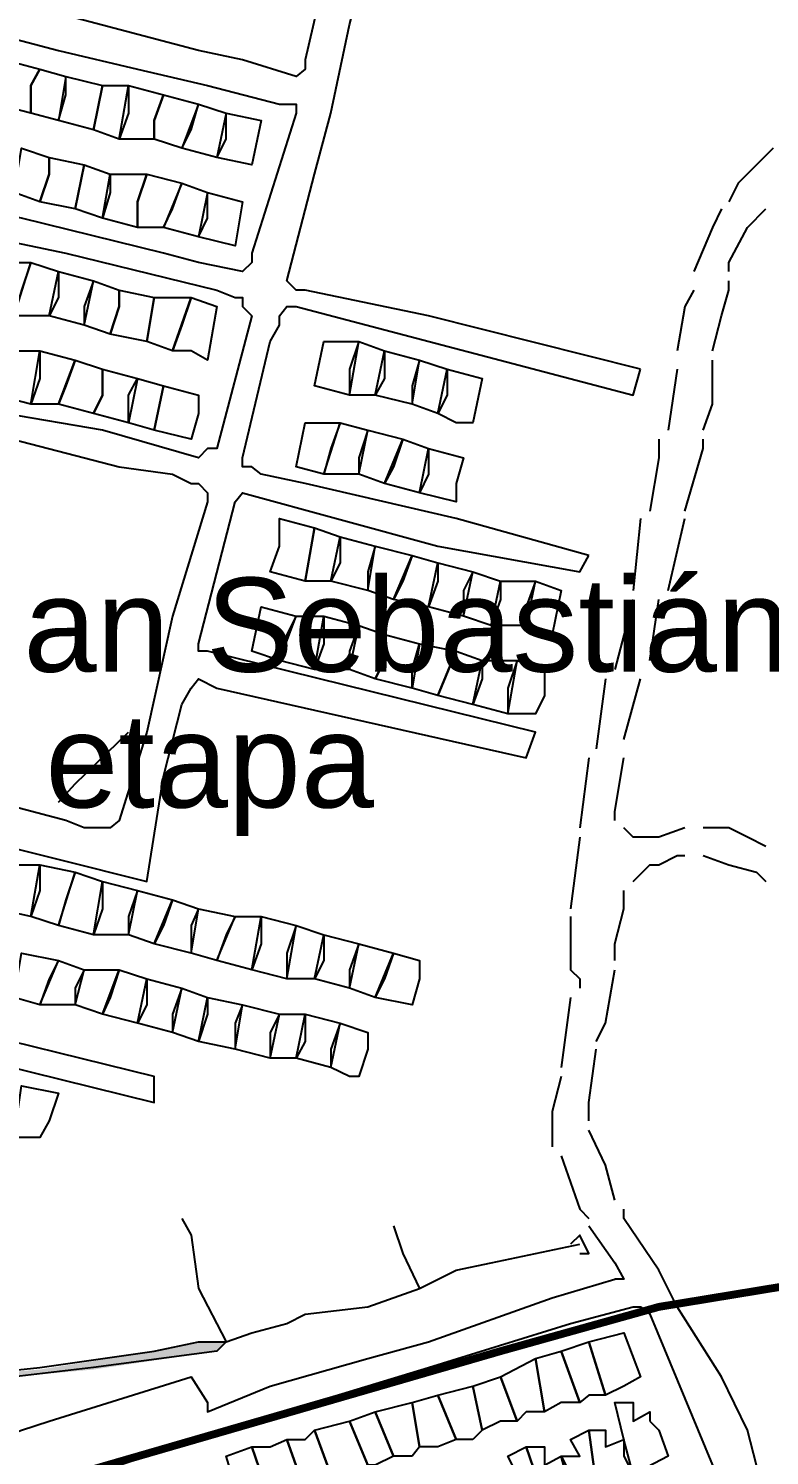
# Model space of a CAD drawing. Header units: millimetres. Extents: x -3588 to 75209, y -3737 to 38254.
# Drawn here: x 4236.2 to 4349.8, y 21318.2 to 21536.8 of the extents above; entities that cross this region are included whole.
import ezdxf

# ---------------------------------------------------------------- set-up
doc = ezdxf.new("R2010")
doc.units = ezdxf.units.MM
for name, color, linetype in [('H', 250, 'Continuous'), ('P', 253, 'Continuous'), ('T', 7, 'Continuous')]:
    doc.layers.add(name, color=color, linetype=linetype)

msp = doc.modelspace()

# ---------------------------------------------------------------- hatches: boundary and pattern name
at = {"layer": 'H', "linetype": 'Continuous'}
msp.add_hatch(color=256, dxfattribs=at).paths.add_polyline_path([(4145.959, 21324.559), (4149.912, 21324.559), (4175.598, 21319.198), (4178.43, 21319.198), (4195.923, 21324.559), (4215.127, 21330.208), (4216.535, 21330.208), (4221.897, 21330.208), (4224.441, 21330.208), (4237.98, 21331.329), (4255.776, 21334.145), (4262.546, 21335.569), (4266.499, 21335.569), (4265.091, 21334.145), (4246.174, 21331.329), (4234.027, 21330.208), (4223.305, 21328.784), (4216.535, 21330.208), (4215.127, 21330.208), (4197.331, 21324.559), (4177.006, 21317.773), (4166.284, 21311.004), (4162.059, 21304.234), (4160.922, 21304.234), (4163.467, 21308.459), (4164.875, 21311.004), (4177.006, 21317.773), (4175.598, 21317.773), (4149.912, 21323.423), (4145.959, 21323.423), (4145.959, 21324.559), (4145.959, 21324.559)])

# ---------------------------------------------------------------- linework, layer by layer
at = {"layer": 'P'}
for points in [[(4269.043, 21532.031), (4262.258, 21533.455), (4241.933, 21538.817), (4225.849, 21543.042), (4224.441, 21543.042), (4223.033, 21543.042), (4223.033, 21544.178), (4227.258, 21557.717), (4228.394, 21567.319), (4229.802, 21568.728), (4231.211, 21568.728), (4241.933, 21565.911), (4256.897, 21561.958), (4271.86, 21559.141), (4282.583, 21556.597), (4284.007, 21556.597), (4284.007, 21555.188), (4278.63, 21532.031), (4278.63, 21530.623), (4277.221, 21529.502), (4269.043, 21532.031)], [(4330.018, 21484.612), (4297.546, 21492.806), (4278.63, 21496.743), (4277.221, 21496.743), (4275.813, 21498.167), (4280.054, 21514.539), (4282.583, 21523.853), (4285.415, 21537.392), (4289.368, 21552.356), (4289.368, 21553.78), (4290.777, 21553.78), (4292.185, 21553.78), (4319.279, 21546.995), (4370.667, 21534.864), (4372.075, 21538.817)], [(4262.258, 21500.984), (4256.897, 21502.392), (4235.164, 21507.753), (4216.247, 21511.706), (4216.247, 21513.131), (4214.839, 21514.539), (4219.08, 21529.502), (4221.608, 21536.272), (4221.608, 21537.392), (4223.033, 21537.392), (4225.849, 21537.392), (4240.813, 21533.455), (4252.944, 21530.623), (4263.682, 21528.078), (4274.677, 21525.261), (4275.813, 21525.261), (4277.221, 21525.261), (4277.221, 21523.853), (4270.452, 21502.392), (4270.452, 21500.984), (4269.043, 21499.576), (4262.258, 21500.984)], [(4236.572, 21528.078), (4236.572, 21523.853), (4231.211, 21525.261), (4232.619, 21532.031), (4237.98, 21530.623), (4236.572, 21528.078)], [(4236.572, 21528.078), (4237.98, 21530.623), (4241.933, 21529.502), (4240.813, 21522.717), (4236.572, 21523.853), (4236.572, 21528.078)], [(4241.933, 21526.67), (4241.933, 21529.502), (4247.583, 21528.078), (4246.174, 21521.309), (4240.813, 21522.717), (4241.933, 21526.67)], [(4251.535, 21523.853), (4250.127, 21519.9), (4246.174, 21521.309), (4247.583, 21528.078), (4251.535, 21528.078), (4251.535, 21523.853)], [(4255.488, 21522.717), (4255.488, 21519.9), (4250.127, 21519.9), (4251.535, 21528.078), (4256.897, 21526.67), (4255.488, 21522.717)], [(4255.488, 21522.717), (4256.897, 21526.67), (4262.258, 21525.261), (4259.729, 21518.492), (4255.488, 21519.9), (4255.488, 21522.717)], [(4261.138, 21521.309), (4262.258, 21525.261), (4266.499, 21523.853), (4265.091, 21517.068), (4259.729, 21518.492), (4261.138, 21521.309)], [(4266.499, 21519.9), (4266.499, 21523.853), (4271.86, 21522.717), (4270.452, 21515.947), (4265.091, 21517.068), (4266.499, 21519.9)], [(4239.405, 21514.539), (4237.98, 21510.298), (4234.027, 21511.706), (4235.164, 21518.492), (4239.405, 21517.068), (4239.405, 21514.539)], [(4350.342, 21518.492), (4344.981, 21513.131), (4343.557, 21510.298)], [(4239.405, 21514.539), (4239.405, 21517.068), (4244.766, 21515.947), (4243.358, 21509.178), (4237.98, 21510.298), (4239.405, 21514.539)], [(4248.719, 21511.706), (4247.583, 21507.753), (4243.358, 21509.178), (4244.766, 21515.947), (4248.719, 21514.539), (4248.719, 21511.706)], [(4252.944, 21510.298), (4252.944, 21506.345), (4247.583, 21507.753), (4248.719, 21514.539), (4254.352, 21514.539), (4252.944, 21510.298)], [(4252.944, 21510.298), (4254.352, 21514.539), (4259.729, 21513.131), (4256.897, 21506.345), (4252.944, 21506.345), (4252.944, 21510.298)], [(4258.305, 21509.178), (4259.729, 21513.131), (4263.682, 21511.706), (4262.258, 21504.937), (4256.897, 21506.345), (4258.305, 21509.178)], [(4263.682, 21507.753), (4263.682, 21511.706), (4269.043, 21510.298), (4267.907, 21503.528), (4262.258, 21504.937), (4263.682, 21507.753)], [(4342.437, 21509.178), (4341.028, 21506.345), (4338.196, 21499.576)], [(4343.557, 21499.576), (4343.557, 21500.984), (4346.389, 21506.345), (4349.206, 21509.178)], [(4247.583, 21475.298), (4232.619, 21477.842), (4210.886, 21483.204), (4209.478, 21483.204), (4209.478, 21484.612), (4209.478, 21486.02), (4212.294, 21496.743), (4213.703, 21504.937), (4214.839, 21506.345), (4214.839, 21507.753), (4216.247, 21507.753), (4241.933, 21502.392), (4265.091, 21496.743), (4267.907, 21495.623), (4269.043, 21495.623), (4269.043, 21494.214), (4270.452, 21492.806), (4265.091, 21472.481), (4263.682, 21472.481), (4262.258, 21471.057), (4247.583, 21475.298)], [(4235.164, 21496.743), (4234.027, 21492.806), (4229.802, 21494.214), (4231.211, 21500.984), (4236.572, 21500.984), (4235.164, 21496.743)], [(4240.813, 21495.623), (4239.405, 21492.806), (4234.027, 21492.806), (4236.572, 21500.984), (4240.813, 21499.576), (4240.813, 21495.623)], [(4244.766, 21494.214), (4244.766, 21491.382), (4239.405, 21492.806), (4240.813, 21499.576), (4246.174, 21498.167), (4244.766, 21494.214)], [(4250.127, 21494.214), (4248.719, 21489.973), (4244.766, 21491.382), (4246.174, 21498.167), (4250.127, 21496.743), (4250.127, 21494.214)], [(4341.028, 21487.429), (4342.437, 21492.806), (4343.557, 21496.743), (4343.557, 21498.167)], [(4250.127, 21494.214), (4250.127, 21496.743), (4255.488, 21495.623), (4254.352, 21488.853), (4248.719, 21489.973), (4250.127, 21494.214)], [(4259.729, 21491.382), (4258.305, 21487.429), (4254.352, 21488.853), (4255.488, 21495.623), (4261.138, 21495.623), (4259.729, 21491.382)], [(4261.138, 21487.429), (4258.305, 21487.429), (4261.138, 21495.623), (4265.091, 21494.214), (4263.682, 21486.02), (4261.138, 21487.429)], [(4338.196, 21496.743), (4336.787, 21494.214), (4335.651, 21487.429)], [(4322.112, 21456.093), (4301.787, 21461.743), (4278.63, 21467.104), (4271.86, 21468.528), (4270.452, 21469.649), (4269.043, 21469.649), (4269.043, 21471.057), (4273.268, 21488.853), (4274.677, 21491.382), (4274.677, 21492.806), (4275.813, 21494.214), (4277.221, 21494.214), (4328.881, 21480.659), (4330.018, 21484.612)], [(4285.415, 21484.612), (4285.415, 21480.659), (4280.054, 21482.067), (4281.462, 21488.853), (4286.824, 21488.853), (4285.415, 21484.612)], [(4290.777, 21483.204), (4289.368, 21480.659), (4285.415, 21480.659), (4286.824, 21488.853), (4290.777, 21487.429), (4290.777, 21483.204)], [(4237.98, 21483.204), (4236.572, 21479.251), (4231.211, 21480.659), (4232.619, 21487.429), (4237.98, 21487.429), (4237.98, 21483.204)], [(4241.933, 21482.067), (4240.813, 21479.251), (4236.572, 21479.251), (4237.98, 21487.429), (4243.358, 21486.02), (4241.933, 21482.067)], [(4295.002, 21482.067), (4295.002, 21479.251), (4289.368, 21480.659), (4290.777, 21487.429), (4296.138, 21486.02), (4295.002, 21482.067)], [(4247.583, 21480.659), (4246.174, 21477.842), (4240.813, 21479.251), (4243.358, 21486.02), (4247.583, 21484.612), (4247.583, 21480.659)], [(4247.583, 21480.659), (4247.583, 21484.612), (4252.944, 21483.204), (4251.535, 21476.418), (4246.174, 21477.842), (4247.583, 21480.659)], [(4300.379, 21480.659), (4298.954, 21477.842), (4295.002, 21479.251), (4296.138, 21486.02), (4300.379, 21484.612), (4300.379, 21480.659)], [(4301.787, 21476.418), (4298.954, 21477.842), (4300.379, 21484.612), (4305.74, 21483.204), (4304.332, 21476.418), (4301.787, 21476.418)], [(4335.651, 21484.612), (4334.243, 21475.298)], [(4339.604, 21475.298), (4341.028, 21479.251), (4341.028, 21486.02)], [(4251.535, 21480.659), (4252.944, 21483.204), (4256.897, 21482.067), (4255.488, 21475.298), (4251.535, 21476.418), (4251.535, 21480.659)], [(4262.258, 21477.842), (4261.138, 21473.89), (4255.488, 21475.298), (4256.897, 21482.067), (4262.258, 21480.659), (4262.258, 21477.842)], [(4282.583, 21472.481), (4281.462, 21468.528), (4277.221, 21469.649), (4278.63, 21476.418), (4284.007, 21476.418), (4282.583, 21472.481)], [(4286.824, 21471.057), (4286.824, 21468.528), (4281.462, 21468.528), (4284.007, 21476.418), (4288.232, 21475.298), (4286.824, 21471.057)], [(4228.394, 21475.298), (4250.127, 21469.649), (4258.305, 21468.528), (4261.138, 21467.104), (4262.258, 21467.104), (4263.682, 21465.696), (4263.682, 21464.287), (4258.305, 21446.779), (4254.352, 21428.999), (4250.127, 21415.444), (4248.719, 21414.324), (4244.766, 21414.324)], [(4292.185, 21469.649), (4290.777, 21467.104), (4286.824, 21468.528), (4288.232, 21475.298), (4293.593, 21473.89), (4292.185, 21469.649)], [(4297.546, 21468.528), (4296.138, 21465.696), (4290.777, 21467.104), (4293.593, 21473.89), (4297.546, 21472.481), (4297.546, 21468.528)], [(4332.834, 21473.89), (4332.834, 21471.057), (4331.426, 21462.879)], [(4336.787, 21462.879), (4339.604, 21472.481), (4339.604, 21473.89)], [(4301.787, 21467.104), (4301.787, 21464.287), (4296.138, 21465.696), (4297.546, 21472.481), (4302.907, 21471.057), (4301.787, 21467.104)], [(4227.258, 21412.915), (4254.352, 21406.13), (4256.897, 21422.23), (4259.729, 21433.24), (4261.138, 21435.769), (4262.258, 21437.193), (4265.091, 21435.769), (4312.51, 21425.046), (4313.918, 21428.999), (4263.682, 21441.418), (4262.258, 21441.418), (4262.258, 21442.554), (4267.907, 21464.287), (4269.043, 21465.696), (4298.954, 21457.518), (4320.703, 21453.565), (4322.112, 21456.093)], [(4274.677, 21457.518), (4274.677, 21461.743), (4280.054, 21460.334), (4278.63, 21452.157), (4273.268, 21453.565), (4274.677, 21457.518)], [(4330.018, 21461.743), (4328.881, 21450.732)], [(4334.243, 21450.732), (4336.787, 21461.743)], [(4284.007, 21454.973), (4282.583, 21452.157), (4278.63, 21452.157), (4280.054, 21460.334), (4284.007, 21458.926), (4284.007, 21454.973)], [(4288.232, 21453.565), (4288.232, 21450.732), (4282.583, 21452.157), (4284.007, 21458.926), (4289.368, 21457.518), (4288.232, 21453.565)], [(4293.593, 21452.157), (4292.185, 21449.324), (4288.232, 21450.732), (4289.368, 21457.518), (4295.002, 21456.093), (4293.593, 21452.157)], [(4298.954, 21452.157), (4297.546, 21448.204), (4292.185, 21449.324), (4295.002, 21456.093), (4298.954, 21454.973), (4298.954, 21452.157)], [(4302.907, 21450.732), (4302.907, 21446.779), (4297.546, 21448.204), (4298.954, 21454.973), (4304.332, 21453.565), (4302.907, 21450.732)], [(4308.557, 21449.324), (4307.148, 21445.371), (4302.907, 21446.779), (4304.332, 21453.565), (4308.557, 21452.157), (4308.557, 21449.324)], [(4312.51, 21448.204), (4312.51, 21445.371), (4307.148, 21445.371), (4308.557, 21452.157), (4313.918, 21452.157), (4312.51, 21448.204)], [(4315.326, 21443.963), (4312.51, 21445.371), (4313.918, 21452.157), (4317.871, 21450.732), (4316.463, 21443.963), (4315.326, 21443.963)], [(4275.813, 21443.963), (4274.677, 21440.01), (4270.452, 21441.418), (4271.86, 21448.204), (4277.221, 21446.779), (4275.813, 21443.963)], [(4328.881, 21449.324), (4326.065, 21438.601)], [(4331.426, 21440.01), (4332.834, 21449.324)], [(4281.462, 21442.554), (4280.054, 21438.601), (4274.677, 21440.01), (4277.221, 21446.779), (4281.462, 21446.779), (4281.462, 21442.554)], [(4285.415, 21441.418), (4285.415, 21438.601), (4280.054, 21438.601), (4281.462, 21446.779), (4286.824, 21445.371), (4285.415, 21441.418)], [(4290.777, 21440.01), (4289.368, 21437.193), (4285.415, 21438.601), (4286.824, 21445.371), (4290.777, 21443.963), (4290.777, 21440.01)], [(4290.777, 21440.01), (4290.777, 21443.963), (4296.138, 21442.554), (4295.002, 21435.769), (4289.368, 21437.193), (4290.777, 21440.01)], [(4295.002, 21438.601), (4296.138, 21442.554), (4301.787, 21441.418), (4298.954, 21434.648), (4295.002, 21435.769), (4295.002, 21438.601)], [(4305.74, 21437.193), (4304.332, 21433.24), (4298.954, 21434.648), (4301.787, 21441.418), (4305.74, 21440.01), (4305.74, 21437.193)], [(4309.693, 21435.769), (4309.693, 21431.832), (4304.332, 21433.24), (4305.74, 21440.01), (4311.101, 21440.01), (4309.693, 21435.769)], [(4315.326, 21434.648), (4313.918, 21431.832), (4309.693, 21431.832), (4311.101, 21440.01), (4315.326, 21438.601), (4315.326, 21434.648)], [(4324.656, 21437.193), (4323.232, 21426.455)], [(4327.473, 21427.879), (4330.018, 21437.193)], [(4240.813, 21418.277), (4243.358, 21421.093), (4251.535, 21428.999)], [(4322.112, 21425.046), (4320.703, 21414.324)], [(4326.065, 21415.444), (4326.065, 21416.868), (4327.473, 21425.046)], [(4244.766, 21414.324), (4241.933, 21415.444), (4225.849, 21419.685)], [(4320.703, 21412.915), (4319.279, 21401.905)], [(4336.787, 21414.324), (4332.834, 21412.915), (4330.018, 21412.915), (4328.881, 21412.915), (4327.473, 21414.324)], [(4349.206, 21411.507), (4346.389, 21412.915), (4343.557, 21414.324), (4339.604, 21414.324)], [(4328.881, 21406.13), (4331.426, 21408.674), (4332.834, 21408.674), (4335.651, 21410.083), (4336.787, 21410.083)], [(4339.604, 21410.083), (4343.557, 21408.674), (4347.798, 21407.554), (4349.206, 21406.13)], [(4237.98, 21404.722), (4236.572, 21400.769), (4231.211, 21401.905), (4232.619, 21408.674), (4237.98, 21408.674), (4237.98, 21404.722)], [(4241.933, 21403.313), (4240.813, 21399.36), (4236.572, 21400.769), (4237.98, 21408.674), (4243.358, 21407.554), (4241.933, 21403.313)], [(4247.583, 21401.905), (4246.174, 21397.952), (4240.813, 21399.36), (4243.358, 21407.554), (4247.583, 21406.13), (4247.583, 21401.905)], [(4251.535, 21400.769), (4251.535, 21397.952), (4246.174, 21397.952), (4247.583, 21406.13), (4252.944, 21404.722), (4251.535, 21400.769)], [(4256.897, 21399.36), (4255.488, 21396.544), (4251.535, 21397.952), (4252.944, 21404.722), (4258.305, 21403.313), (4256.897, 21399.36)], [(4326.065, 21396.544), (4327.473, 21401.905), (4327.473, 21404.722)], [(4261.138, 21399.36), (4261.138, 21395.119), (4255.488, 21396.544), (4258.305, 21403.313), (4262.258, 21401.905), (4261.138, 21399.36)], [(4266.499, 21397.952), (4265.091, 21393.999), (4261.138, 21395.119), (4262.258, 21401.905), (4267.907, 21400.769), (4266.499, 21397.952)], [(4271.86, 21396.544), (4270.452, 21392.591), (4265.091, 21393.999), (4267.907, 21400.769), (4271.86, 21400.769), (4271.86, 21396.544)], [(4275.813, 21395.119), (4275.813, 21391.182), (4270.452, 21392.591), (4271.86, 21400.769), (4277.221, 21399.36), (4275.813, 21395.119)], [(4281.462, 21393.999), (4280.054, 21391.182), (4275.813, 21391.182), (4277.221, 21399.36), (4281.462, 21397.952), (4281.462, 21393.999)], [(4319.279, 21400.769), (4319.279, 21399.36), (4319.279, 21392.591), (4320.703, 21391.182), (4320.703, 21389.758)], [(4285.415, 21392.591), (4285.415, 21389.758), (4280.054, 21391.182), (4281.462, 21397.952), (4286.824, 21396.544), (4285.415, 21392.591)], [(4239.405, 21391.182), (4237.98, 21387.229), (4234.027, 21388.35), (4235.164, 21395.119), (4240.813, 21393.999), (4239.405, 21391.182)], [(4290.777, 21391.182), (4289.368, 21388.35), (4285.415, 21389.758), (4286.824, 21396.544), (4292.185, 21395.119), (4290.777, 21391.182)], [(4296.138, 21391.182), (4295.002, 21387.229), (4289.368, 21388.35), (4292.185, 21395.119), (4296.138, 21393.999), (4296.138, 21391.182)], [(4326.065, 21393.999), (4326.065, 21396.544)], [(4217.656, 21381.58), (4255.488, 21372.266), (4255.488, 21376.219), (4189.153, 21392.591)], [(4243.358, 21389.758), (4243.358, 21387.229), (4237.98, 21387.229), (4240.813, 21393.999), (4244.766, 21392.591), (4243.358, 21389.758)], [(4248.719, 21388.35), (4247.583, 21385.805), (4243.358, 21387.229), (4244.766, 21392.591), (4250.127, 21392.591), (4248.719, 21388.35)], [(4254.352, 21387.229), (4252.944, 21384.397), (4247.583, 21385.805), (4250.127, 21392.591), (4254.352, 21391.182), (4254.352, 21387.229)], [(4323.232, 21381.58), (4324.656, 21384.397), (4326.065, 21392.591)], [(4258.305, 21385.805), (4258.305, 21382.988), (4252.944, 21384.397), (4254.352, 21391.182), (4259.729, 21389.758), (4258.305, 21385.805)], [(4263.682, 21385.805), (4262.258, 21381.58), (4258.305, 21382.988), (4259.729, 21389.758), (4263.682, 21388.35), (4263.682, 21385.805)], [(4267.907, 21384.397), (4267.907, 21380.444), (4262.258, 21381.58), (4263.682, 21388.35), (4269.043, 21387.229), (4267.907, 21384.397)], [(4319.279, 21388.35), (4317.871, 21377.627)], [(4273.268, 21382.988), (4273.268, 21379.036), (4267.907, 21380.444), (4269.043, 21387.229), (4274.677, 21385.805), (4273.268, 21382.988)], [(4278.63, 21381.58), (4277.221, 21379.036), (4273.268, 21379.036), (4274.677, 21385.805), (4278.63, 21385.805), (4278.63, 21381.58)], [(4282.583, 21380.444), (4282.583, 21377.627), (4277.221, 21379.036), (4278.63, 21385.805), (4284.007, 21384.397), (4282.583, 21380.444)], [(4288.232, 21380.444), (4286.824, 21376.219), (4285.415, 21376.219), (4282.583, 21377.627), (4284.007, 21384.397), (4288.232, 21382.988), (4288.232, 21380.444)], [(4322.112, 21369.433), (4322.112, 21370.858), (4322.112, 21372.266), (4323.232, 21380.444)], [(4317.871, 21376.219), (4316.463, 21370.858), (4316.463, 21365.48)], [(4239.405, 21369.433), (4237.98, 21366.905), (4234.027, 21366.905), (4235.164, 21374.795), (4240.813, 21373.674), (4239.405, 21369.433)], [(4326.065, 21357.303), (4324.656, 21362.664), (4322.112, 21368.025)], [(4317.871, 21364.072), (4320.703, 21355.894), (4322.112, 21354.47)], [(4332.834, 21346.58), (4327.473, 21354.47), (4327.473, 21355.894)], [(4259.729, 21354.47), (4261.138, 21351.941), (4262.258, 21343.747), (4266.499, 21335.569), (4270.452, 21336.978), (4275.813, 21338.386), (4278.63, 21339.794), (4288.232, 21340.931), (4296.138, 21343.747)], [(4292.185, 21353.35), (4293.593, 21349.109), (4296.138, 21343.747)], [(4322.112, 21353.35), (4326.065, 21347.7)], [(4320.703, 21349.109), (4322.112, 21349.109), (4320.703, 21351.941), (4319.279, 21350.533)], [(4296.138, 21343.747), (4301.787, 21346.58), (4307.148, 21347.7), (4320.703, 21350.533)], [(4326.065, 21347.7), (4327.473, 21345.156), (4326.065, 21345.156)], [(4148.504, 21288.134), (4147.095, 21293.496), (4153.865, 21296.328), (4155.273, 21290.967), (4175.598, 21297.737), (4197.331, 21304.506), (4209.478, 21308.459), (4208.069, 21312.7), (4228.394, 21319.47), (4235.164, 21322.014), (4239.405, 21323.423), (4261.138, 21330.208), (4263.682, 21326.255), (4263.682, 21324.831), (4273.268, 21328.784), (4288.232, 21333.025), (4297.546, 21335.569), (4316.463, 21342.339), (4326.065, 21345.156)], [(4347.798, 21316.653), (4346.389, 21322.014), (4342.437, 21330.208), (4335.651, 21340.931), (4332.834, 21346.58)], [(4251.535, 21288.134), (4250.127, 21288.134), (4246.174, 21300.281), (4243.358, 21313.82), (4244.766, 21315.245), (4250.127, 21316.653), (4270.452, 21323.423), (4297.546, 21331.617), (4319.279, 21338.386), (4328.881, 21340.931), (4330.018, 21340.931), (4331.426, 21339.794), (4341.028, 21316.653), (4341.028, 21315.245), (4339.604, 21315.245), (4339.604, 21313.82), (4319.279, 21308.459), (4284.007, 21297.737), (4258.305, 21289.559), (4251.535, 21288.134)], [(4327.473, 21328.784), (4324.656, 21327.376), (4322.112, 21335.569), (4327.473, 21336.978), (4330.018, 21330.208), (4327.473, 21328.784)], [(4145.671, 21324.831), (4149.912, 21324.831), (4175.598, 21319.47), (4178.43, 21319.47), (4195.923, 21324.831), (4214.839, 21330.208), (4216.247, 21330.208), (4221.608, 21330.208), (4224.441, 21330.208), (4237.98, 21331.617), (4255.488, 21334.145), (4262.258, 21335.569), (4266.499, 21335.569), (4265.091, 21334.145), (4246.174, 21331.617), (4234.027, 21330.208), (4223.033, 21328.784), (4216.247, 21330.208), (4214.839, 21330.208), (4197.331, 21324.831), (4177.006, 21318.061)], [(4317.871, 21326.255), (4315.326, 21324.831), (4313.918, 21333.025), (4317.871, 21334.145), (4320.703, 21326.255), (4317.871, 21326.255)], [(4322.112, 21327.376), (4320.703, 21326.255), (4317.871, 21334.145), (4322.112, 21335.569), (4324.656, 21327.376), (4322.112, 21327.376)], [(4312.51, 21324.831), (4311.101, 21323.423), (4308.557, 21330.208), (4313.918, 21333.025), (4315.326, 21324.831), (4312.51, 21324.831)], [(4308.557, 21323.423), (4305.74, 21322.014), (4304.332, 21328.784), (4308.557, 21330.208), (4311.101, 21323.423), (4308.557, 21323.423)], [(4298.954, 21319.47), (4296.138, 21319.47), (4295.002, 21326.255), (4298.954, 21327.376), (4301.787, 21320.606), (4298.954, 21319.47)], [(4304.332, 21320.606), (4301.787, 21320.606), (4298.954, 21327.376), (4304.332, 21328.784), (4305.74, 21322.014), (4304.332, 21320.606)], [(4289.368, 21316.653), (4288.232, 21316.653), (4285.415, 21323.423), (4289.368, 21324.831), (4292.185, 21318.061), (4289.368, 21316.653)], [(4295.002, 21318.061), (4292.185, 21318.061), (4289.368, 21324.831), (4295.002, 21326.255), (4296.138, 21319.47), (4295.002, 21318.061)], [(4331.426, 21323.423), (4332.834, 21322.014), (4334.243, 21318.061), (4328.881, 21315.245), (4327.473, 21320.606), (4326.065, 21326.255), (4328.881, 21326.255), (4328.881, 21323.423), (4331.426, 21324.831), (4331.426, 21323.423)], [(4285.415, 21315.245), (4282.583, 21315.245), (4280.054, 21322.014), (4285.415, 21323.423), (4288.232, 21316.653), (4285.415, 21315.245)], [(4273.268, 21319.47), (4275.813, 21320.606), (4278.63, 21312.7), (4273.268, 21311.292), (4270.452, 21319.47), (4273.268, 21319.47)], [(4278.63, 21320.606), (4280.054, 21322.014), (4282.583, 21315.245), (4278.63, 21312.7), (4275.813, 21320.606), (4278.63, 21320.606)], [(4319.279, 21318.061), (4320.703, 21318.061), (4319.279, 21320.606), (4322.112, 21322.014), (4323.232, 21313.82), (4319.279, 21312.7), (4317.871, 21318.061), (4319.279, 21318.061)], [(4327.473, 21318.061), (4328.881, 21315.245), (4323.232, 21313.82), (4322.112, 21322.014), (4324.656, 21322.014), (4324.656, 21319.47), (4327.473, 21320.606), (4327.473, 21318.061)], [(4270.452, 21311.292), (4269.043, 21309.884), (4266.499, 21318.061), (4270.452, 21319.47), (4273.268, 21311.292), (4270.452, 21311.292)], [(4312.51, 21311.292), (4309.693, 21309.884), (4308.557, 21315.245), (4311.101, 21315.245), (4309.693, 21318.061), (4312.51, 21319.47), (4315.326, 21311.292), (4312.51, 21311.292)], [(4319.279, 21315.245), (4319.279, 21312.7), (4315.326, 21311.292), (4312.51, 21319.47), (4315.326, 21319.47), (4315.326, 21316.653), (4317.871, 21318.061), (4319.279, 21315.245)]]:
    msp.add_lwpolyline(points, dxfattribs=at)
at = {"layer": 'P', "const_width": 1.2}
for points in [[(4243.358, 21315.245), (4308.557, 21334.145), (4332.834, 21340.931), (4358.52, 21345.156)], [(4358.52, 21345.156), (4332.834, 21340.931), (4308.557, 21334.145), (4243.358, 21315.245)]]:
    msp.add_lwpolyline(points, dxfattribs=at)

# ---------------------------------------------------------------- texts
at = {"layer": 'T', "char_height": 14.40334, "attachment_point": 1}
for s, insert in [('{\\fArial|b0|i0|c0|p18;San Sebastián}', (4222.041, 21452.669)), ('{\\fArial|b0|i0|c0|p18;II etapa}', (4222.041, 21431.864))]:
    msp.add_mtext(s, dxfattribs=dict(at, insert=insert))

doc.saveas('drawing.dxf')
